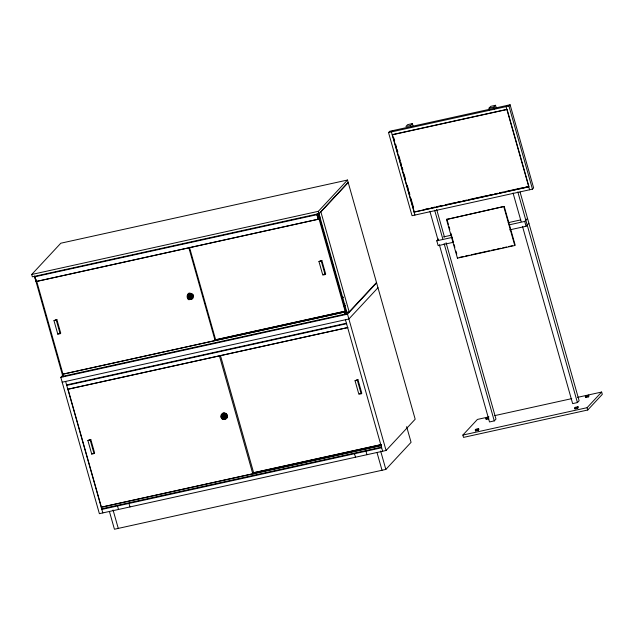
<?xml version="1.0" encoding="UTF-8"?>
<svg xmlns="http://www.w3.org/2000/svg" width="634" height="634" viewBox="0 0 634 634"><rect width="100%" height="100%" fill="white"/><g stroke="black" fill="none" stroke-linecap="round" stroke-linejoin="round"><path stroke-width="0.95" d="M187.371 297.433L187.609 294.548L187.426 294.913M187.307 296.894C195.858 291.688 187.791 306.713 187.204 295.404M189.725 299.145L190.057 298.907C188.544 300.207 186.444 297.52 188.092 296.324M187.727 298.376C186.412 294.644 193.037 296.054 190.081 298.955M188.1 296.355C189.59 294.937 190.945 297.988 190.818 297.782M192.268 296.712L191.944 295.127M192.379 296.355L191.888 297.639M193.473 296.514C195.098 294.327 188.084 291.806 188.005 294.025M221.583 417.101C220.41 418.757 221.884 412.385 221.337 414.802M221.575 417.608L221.115 415.294M221.187 417.029L222.193 419.042L223.453 419.351L224.587 418.844L225.149 417.473L224.713 416.253L222.613 415.444L221.187 417.029L222.272 415.856M223.976 418.789C222.645 419.97 220.569 417.822 221.765 416.522L221.535 416.863M224.555 418.02L224.119 416.467L222.383 416.047M224.333 418.131L224.404 416.475L223.128 415.793L222.027 416.237L222.526 415.888M226.179 416.609C226.687 415.167 224.587 413.217 223.889 415.587M226.29 416.245L225.799 417.537M227.384 416.411C227.297 418.377 227.772 414.596 226.512 414.026C225.973 412.75 222.154 413.114 224.151 413.099M193.552 296.823C193.005 298.844 191.69 300.215 188.75 299.026M188.266 295.595L189.843 293.701M188.536 295.42L188.306 296.268L188.599 296.007M192.316 296.863L191.08 298.226M221.678 416.704L221.282 417.331M222.272 415.658L222.867 414.691M226.227 416.752L226.037 417.22M227.384 417.117C227.384 418.361 225.276 419.28 225.466 419.24M188.124 296.989L188.623 296.443M192.419 297.188L191.516 298.194M224.642 418.052L224.159 418.709M187.513 294.651L187.83 294.216M188.552 295.293L188.956 294.794M222.383 414.977L222.938 414.367M221.623 416.681L222.344 415.975M190.232 298.828L190.842 298.297M221.646 414.216L223.033 413.178L222.32 413.55M225.894 417.434L224.491 418.226M348.153 182.346L319.06 213.618L32.358 276.812L31.7 274.49L60.801 243.218L347.495 180.032L415.183 419.209L386.082 450.481L99.38 513.675L60.809 377.357L62.79 375.225M34.648 276.305L36.13 281.528L318.363 219.213L317.048 214.577M53.985 320.653L56.862 319.528L60.698 333.064L60.111 333.69L57.821 334.189L53.985 320.653L56.862 319.528M57.821 334.189L58.399 333.563M63.099 376.85L62.512 374.203L344.627 312.031L345.173 313.965M66.887 385.361L346.703 323.689M189.122 293.28L191.46 293.502L193.449 295.587M187.498 296.427L189.257 294.517M189.265 294.327L190.097 293.59M187.387 296.657L190.335 293.605M187.236 297.037L190.58 293.534M187.26 297.148L188.52 295.793M188.94 295.523L190.208 294.168M189.201 295.523L190.462 294.168M188.274 296.728L189.542 295.373M187.846 298.559L187.664 297.631M189.463 295.547L190.723 294.192M187.561 297.814L190.026 299.375M189.717 295.61L190.977 294.255M189.962 295.706L191.23 294.35L189.518 294.208M190.2 295.832L191.46 294.477M190.422 295.983L191.452 294.43M190.62 296.165L191.88 294.81M190.794 296.371L192.054 295.016L192.395 295.523M190.937 296.593L192.205 295.238M188.702 299.161L189.867 298.986M191.064 296.831L192.324 295.476M191.151 297.077L192.411 295.721M191.206 297.33L192.467 295.975M191.222 297.592L192.482 296.236M189.78 299.43L191.048 298.075M191.214 297.845L192.474 296.49M189.931 299.478L192.427 296.744M190.263 299.256L192.348 296.981M190.469 299.121L192.728 296.744M191.745 298.043L192.546 297.243M87.896 440.551L90.773 439.417L94.609 452.953L94.022 453.579L91.732 454.087L87.896 440.551L90.773 439.417M388.523 132.554L389.68 131.301L510.101 104.761L533.622 187.902L532.465 189.154L412.045 215.695L388.523 132.554L508.936 106.013L510.101 104.761M392.549 130.667L391.384 131.92L414.913 215.061M91.732 454.087L92.31 453.461M31.7 274.49L318.403 211.304L347.495 180.032M318.109 213.436L316.929 214.704L34.933 276.757L36.249 281.393M320.883 211.914L348.209 182.544M36.13 281.528L318.363 219.213M320.012 217.446L318.577 212.937M412.377 123.614L407.599 124.668L405.895 126.491L410.674 125.437L412.377 123.614L413.186 126.475M318.957 261.549L321.834 260.423L325.662 273.959L325.083 274.585L322.793 275.085L318.957 261.549L321.834 260.423M101.797 508.722L381.613 447.049M489.583 110.078L489.044 108.168L490.74 106.346L495.519 105.292L496.327 108.152M489.044 108.168L493.823 107.114L495.519 105.292M507.232 105.395L506.067 106.647L529.596 189.788M221.559 416.102L223.366 414.153M221.314 416.538L222.962 414.636M221.147 416.934L224 413.756M224.658 413.035L226.409 414.129L227.447 415.888M222.613 415.444L224.246 413.685M222.867 415.405L224.499 413.645M223.128 415.405L224.761 413.645M223.382 415.429L225.022 413.669M223.643 415.492L224.777 414.271L223.414 414.398M224.127 415.714L225.26 414.485M222.09 418.281L223.43 419.272L225.173 419.248M224.341 415.864L225.981 414.105M221.908 418.599L221.71 418.068M224.539 416.047L226.179 414.287M414.287 211.954L528.97 186.681L507.081 109.333L392.398 134.614L414.287 211.954L414.676 211.542M222.241 418.868L223.453 419.082M224.713 416.253L225.855 415.024M224.864 416.475L226.504 414.715M222.629 419.042L223.937 419.272M224.983 416.704L226.623 414.953M225.07 416.958L226.71 415.199M225.125 417.212L226.766 415.452M223.453 419.351L224.705 417.861M225.149 417.473L226.782 415.714M225.133 417.727L226.774 415.967M223.707 419.312L224.848 418.083M225.086 417.98L226.726 416.221M223.842 419.375L226.647 416.459M224.396 419.003L226.536 416.689M342.289 298.471L343.596 297.077M328.634 315.502L329.212 314.876M329.395 315.336L329.973 314.71M343.644 305.184L344.959 303.773M344.08 306.729L345.395 305.319M62.394 374.337L344.627 312.031M214.902 340.022L345.451 311.143L345.998 313.077M346.275 310.256L346.703 312.316M346.822 312.19L345.054 314.092L62.94 376.271L62.512 374.203M320.828 211.716L349.279 312.261L346.988 312.768L345.213 314.67L344.508 312.158M376.501 282.51L349.168 311.88L346.877 312.38M60.809 377.357L347.511 314.163L376.604 282.891M377.975 287.725L348.874 318.997L62.18 382.191M446.494 219.483L504.22 206.43L515.165 245.104L514.776 245.517L457.439 258.157L446.494 219.483L504.22 206.43M453.619 242.236L438.157 245.643L436.794 240.809L438.482 238.994M457.439 258.157L457.827 257.737M355.048 380.741L357.925 379.608L361.752 393.143L361.174 393.769L358.876 394.277L355.048 380.741L357.925 379.608M509.253 224.832L524.714 221.424L527.528 218.405M509.657 229.88L526.077 226.259L528.891 223.239M365.937 448.824L366.809 447.881M366.698 448.65L367.569 447.715M109.492 511.741L114.437 529.239L385.844 469.422L411.07 442.318L406.64 426.666M577.566 397.352L601.642 392.05L602.3 394.364L587.75 410L463.517 437.389L462.86 435.067L477.41 419.431L488.965 416.879M475.27 429.931L475.952 429.202L478.622 428.616L478.9 429.583L478.218 430.312L475.548 430.898L475.27 429.931L477.949 429.345L478.622 428.616M488.885 418.844L486.215 419.439L485.937 418.472L486.619 417.743L488.402 417.346M475.548 430.898L476.221 430.169M486.215 419.439L486.888 418.709M439.338 244.676L489.503 421.943L494.282 420.889L495.978 419.066L446.082 242.751M522.479 226.346L572.645 403.62L577.423 402.566L579.119 400.743L520.062 192.023M574.658 408.027L575.339 407.297L578.018 406.711L578.287 407.678L577.606 408.407L574.935 408.993L574.658 408.027L577.336 407.44L578.018 406.711M585.333 396.567L586.006 395.83L588.685 395.244L588.954 396.21L588.281 396.939L585.602 397.534L585.333 396.567L588.003 395.973L588.685 395.244M585.602 397.534L586.284 396.797M462.86 435.067L587.092 407.686L601.642 392.05M225.656 417.941L226.489 416.253L225.363 414.319M189.051 294.739L191.024 294.572L192.26 296.197M224.151 418.678L223.643 419.026M189.368 294.501L190.612 294.311L191.769 294.929M188.758 296.379L189.677 296.427M222.938 413.281L223.422 413.059M223.43 414.105L224.832 414.081M223.485 418.535L224.27 417.885L224.095 416.704M392.208 134.82L506.891 109.547M425.279 209.204L429.131 208.356M431.057 207.928L434.916 207.08M436.842 206.652L440.693 205.804M445.512 204.742L449.371 203.894M451.297 203.466L455.149 202.618M457.074 202.191L460.934 201.343M462.86 200.915L466.711 200.067M468.645 199.647L486.952 195.605M488.877 195.185L492.737 194.337M494.663 193.909L497.555 193.275M499.481 192.847L503.333 191.999M505.266 191.571L523.573 187.537M525.499 187.109L527.425 186.689M414.089 212.16L528.772 186.887M443.467 236.934L451.194 235.23M508.199 222.661L520.76 219.895M436.794 240.809L452.248 237.401M323.372 274.459L325.662 273.959M59.168 333.397L60.698 333.064M459.737 257.317L463.557 256.477M465.475 256.057L469.295 255.209M471.205 254.789L489.361 250.787M491.279 250.367L495.099 249.527M497.008 249.099L500.828 248.259M502.746 247.839L506.566 246.998M508.476 246.578L512.304 245.73M215.021 339.887L345.451 311.143M66.602 384.909L346.418 323.237M222.597 416.807L223.414 418.274L222.605 416.8M359.462 393.651L361.752 393.143M494.742 415.611L571.789 398.627M485.937 418.472L488.616 417.877M252.974 472.829L381.303 444.545M252.847 472.956L381.185 444.672M101.836 509.435L381.66 447.762M191.539 298.685L191.944 298.622M191.436 298.788L191.848 298.725M223.651 414.327L225.387 414.747L226.172 416.094M222.827 416.221L223.295 416.213M189.946 296.593L190.327 297.092M508.936 106.013L532.465 189.154M588.003 395.973L588.281 396.939M587.092 407.686L587.75 410M493.823 107.114L494.361 109.024M517.819 191.936L577.423 402.566M524.714 221.424L526.077 226.259M577.336 407.44L577.606 408.407M513.041 192.99L521.132 221.583M503.84 206.843L514.776 245.517M446.883 219.071L448.484 224.729M449.023 226.615L449.823 229.445M450.885 233.217L453.556 242.648M454.087 244.534L454.887 247.363M455.957 251.135L456.757 253.965M436.644 209.394L444.466 237.029M410.674 125.437L411.22 127.347M434.678 210.266L442.77 238.852M444.117 243.622L494.282 420.889M429.9 211.32L437.991 239.906M477.949 429.345L478.218 430.312M393.857 137.966L394.657 140.796M395.727 144.568L396.527 147.397M397.058 149.283L397.859 152.12M398.929 155.893L400.26 160.608M400.799 162.494L401.599 165.323M402.13 167.21L402.931 170.039M404.001 173.811L405.332 178.526M407.202 185.128L408.534 189.843M409.073 191.73L409.873 194.559M410.935 198.331L413.606 207.762M318.403 211.304L319.06 213.618M347.511 314.163L386.082 450.481M318.854 213.373L346.988 312.768M317.872 213.69L319.068 218.461L317.753 213.824M345.332 311.27L345.879 313.204M316.762 214.126L318.244 219.348M345.435 319.758L382.643 451.242M380.638 451.004L385.844 469.422M357.346 380.234L361.174 393.769M377.072 452.763L382.025 470.262M321.256 261.049L325.083 274.585M365.984 451.218L366.967 454.697M354.517 453.746L355.5 457.225M220.505 355.682L253.98 473.978M189.471 247.292L215.877 340.609M188.892 247.918L215.061 340.387M219.38 355.706L252.847 473.97M128.979 503.451L129.962 506.931M117.512 505.98L118.495 509.459M113.05 509.982L118.265 528.391M56.283 320.154L60.111 333.69M90.194 440.044L94.022 453.579M68.068 389.308L101.48 507.398M65.619 381.43L102.819 512.914M36.296 279.856L63.131 374.678M34.45 276.052L62.576 375.455M67.981 389.228L347.804 327.556L67.981 389.228M318.791 215.401L318.213 216.028L345.57 312.705L346.148 312.079L318.791 215.401M101.353 507.176L381.177 445.504L101.353 507.176M189.067 296.839L189.114 298.479L189.067 296.839"/></g></svg>
